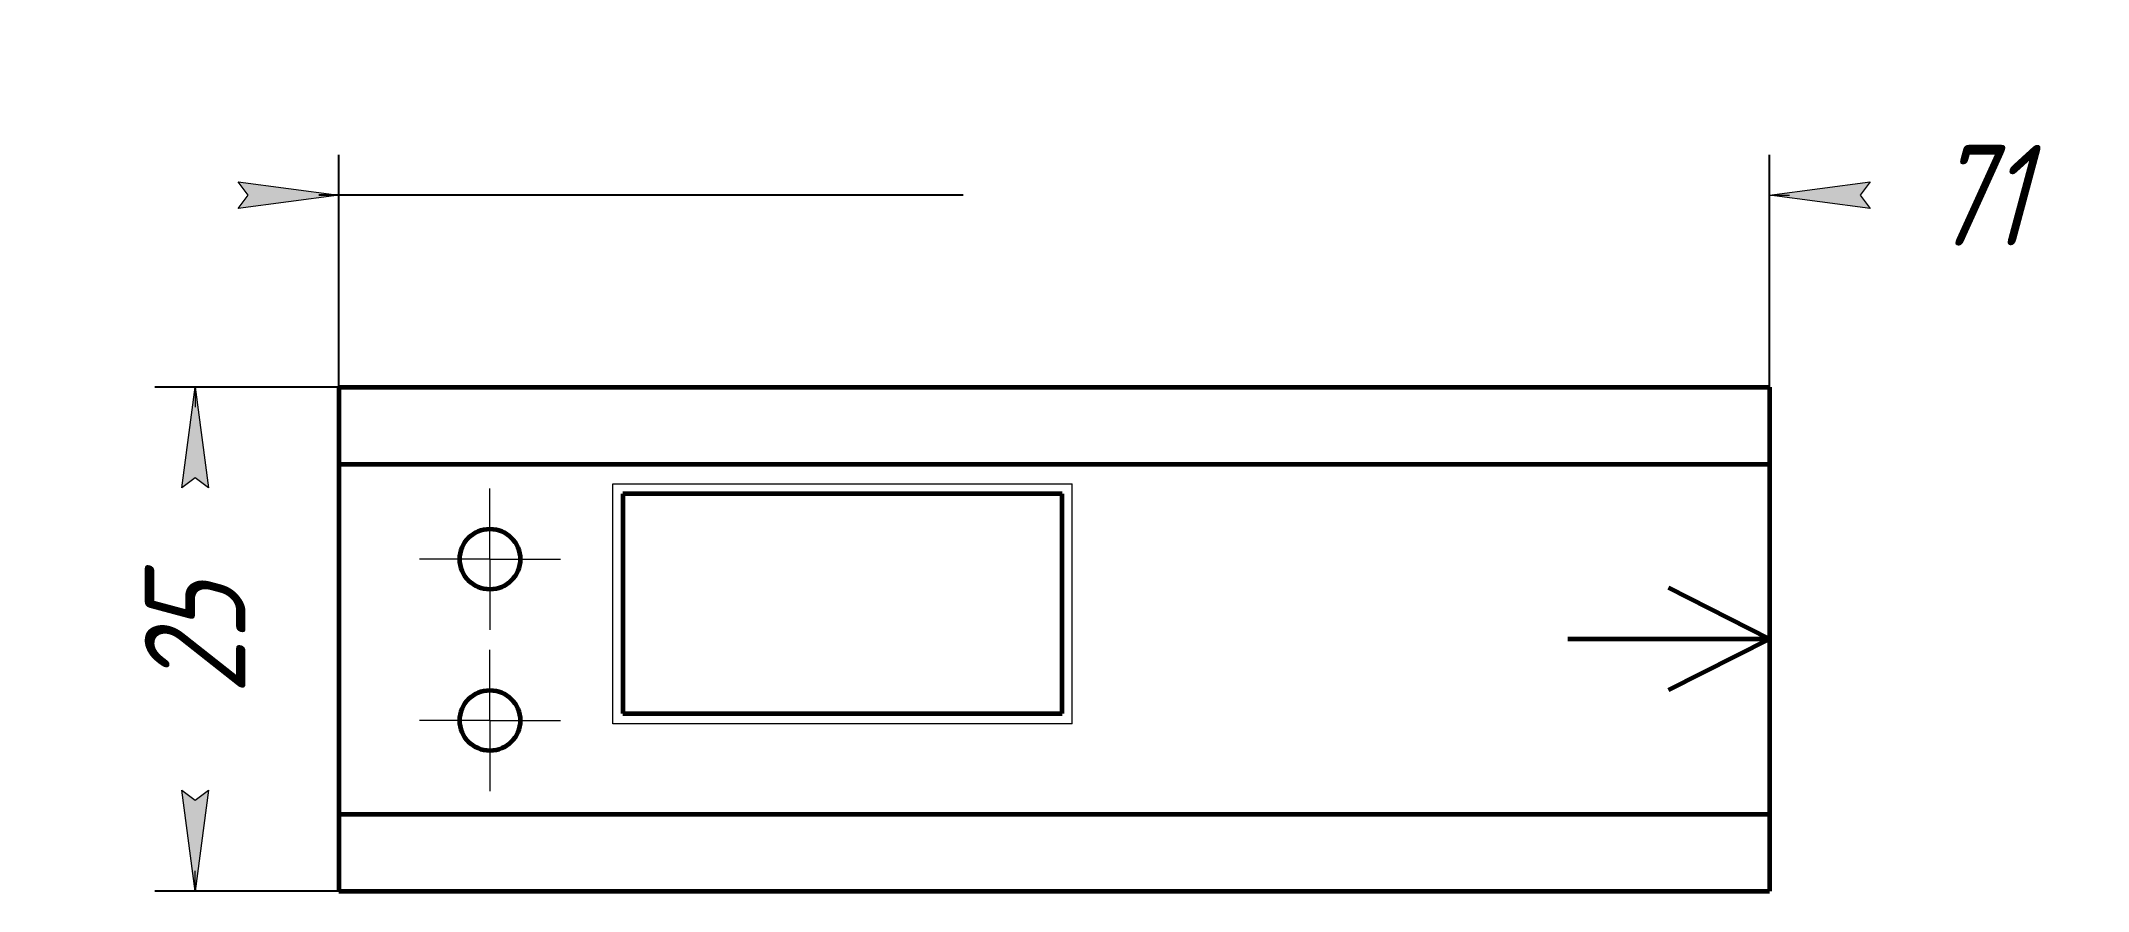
# Model space of a CAD drawing. Header units: millimetres. Extents: x 7 to 109, y 44 to 86.
import ezdxf

# ---------------------------------------------------------------- set-up
doc = ezdxf.new("R2010")
doc.units = ezdxf.units.MM
for name, pattern in [('K5LT_AXLED', [19.5, 15, -1.5, 1.5, -1.5]), ('K5LT_BASIC', [0]), ('K5LT_THIN', [0])]:
    doc.linetypes.add(name, pattern=pattern)
doc.styles.add('KDIMTEXTSTYLE', font='GOST_AU.SHX', dxfattribs={"width": 0.96, "oblique": 15, "height": 5})
doc.dimstyles.new('KDIMSTYLE (1.00)', dxfattribs={"dimtxt": 5, "dimasz": 1, "dimexe": 2, "dimexo": 0, "dimgap": 1, "dimtad": 1, "dimtxsty": 'KDIMTEXTSTYLE', "dimsah": 1, "dimcen": 0, "dimdle": 1, "dimadec": 0, "dimazin": 0, "dimtfac": 0.667, "dimtmove": 0, "dimatfit": 3, "dimfxl": 1, "dimtvp": 1, "dimtolj": 1, "dimtzin": 0, "dimarcsym": 0})

# ---------------------------------------------------------------- blocks, each defined once
blk = doc.blocks.new('U0')
at = {"color": 30, "linetype": 'K5LT_AXLED', "lineweight": 18, "true_color": 0xff8000}
for q in [(29.72385028121357, 63.72042140943423), (26.22385028195757, 60.22042141017823), (33.22385028046957, 60.22042141017823), (29.72385028121357, 56.72042141092223)]:
    blk.add_line((29.72385028121357, 60.22042141017823), q, dxfattribs=at)
blk = doc.blocks.new('U1')
at = {"color": 30, "linetype": 'K5LT_AXLED', "lineweight": 18, "true_color": 0xff8000}
for q in [(29.72369006392864, 55.72025307318645), (26.22369006467265, 52.22025307393045), (33.22369006318464, 52.22025307393045), (29.72369006392864, 48.72025307467445)]:
    blk.add_line((29.72369006392864, 52.22025307393045), q, dxfattribs=at)
blk = doc.blocks.new('KDIMARROW_01')
blk.add_hatch(color=0).paths.add_polyline_path([(0, 0), (-5, 0.658262491226197), (-4.5, 6e-16), (-5, -0.6582624912261956)])
at = {"color": 0, "linetype": 'K5LT_THIN', "lineweight": 18}
for p, q in [((-4.5, 6e-16), (-5, 0.658262491226197)), ((-5, 0.658262491226197), (0, 0)), ((0, 0), (-5, -0.6582624912261956)), ((-5, -0.6582624912261956), (-4.5, 6e-16)), ((0, 0), (-1, 0))]:
    blk.add_line(p, q, dxfattribs=at)

msp = doc.modelspace()

# ---------------------------------------------------------------- linework, layer by layer
at = {"color": 5, "linetype": 'K5LT_BASIC', "lineweight": 60, "true_color": 0x0000ff}
for p, q in [((22.2237709355106, 68.75934233120563), (22.2237709355106, 64.94103010844893)), ((22.2237709355106, 68.75934233120563), (93.2237709355106, 68.75934233120563)), ((93.2237709355106, 68.75934233120563), (93.2237709355106, 64.94103010844893)), ((22.2237709355106, 64.94103010844893), (47.2237739872686, 64.94103010844893)), ((22.2237709355106, 64.94103010844893), (22.2237709355106, 47.57765455396233)), ((47.2237739872686, 64.94103010844893), (93.2237709355106, 64.94103010844893)), ((93.2237709355106, 64.94103010844893), (93.2237709355106, 47.57765455396233)), ((36.32377398726859, 63.46015837055202), (36.32377398726859, 52.56015837055202)), ((49.2237739872686, 63.46015837055202), (36.32377398726859, 63.46015837055202)), ((58.12377398726861, 63.46015837055202), (49.2237739872686, 63.46015837055202)), ((58.12377398726861, 52.56015837055202), (58.12377398726861, 63.46015837055202)), ((93.2237709355106, 56.25934233120557), (88.22377093551066, 58.7984315892248)), ((93.2237709355106, 56.25934233120563), (83.2237709355106, 56.25934233120563)), ((93.2237709355106, 56.25934233120563), (88.2237709355106, 53.72025307318646)), ((36.32377398726859, 52.56015837055202), (58.12377398726861, 52.56015837055202)), ((22.2237709355106, 47.57765455396233), (93.2237709355106, 47.57765455396233)), ((22.2237709355106, 47.57765455396233), (22.2237709355106, 43.75934233120563)), ((93.2237709355106, 47.57765455396233), (93.2237709355106, 43.75934233120563)), ((22.2237709355106, 43.75934233120563), (93.2237709355106, 43.75934233120563))]:
    msp.add_line(p, q, dxfattribs=at)
at = {"color": 7, "linetype": 'K5LT_THIN', "lineweight": 18}
for p, q in [((35.82377398726859, 63.96015837055202), (58.62377398726861, 63.96015837055202)), ((35.82377398726859, 52.06015837055199), (35.82377398726859, 63.96015837055202)), ((58.62377398726861, 52.06015837055199), (58.62377398726861, 63.96015837055202)), ((58.62377398726861, 52.06015837055199), (35.82377398726859, 52.06015837055199))]:
    msp.add_line(p, q, dxfattribs=at)
at = {"color": 5, "linetype": 'K5LT_BASIC', "lineweight": 60, "true_color": 0x0000ff}
for centre, radius in [((29.72385028121357, 60.22042141017823), 1.499999999256), ((29.72369006392864, 52.22025307393045), 1.499999999255999)]:
    msp.add_circle(centre, radius, dxfattribs=at)

# ---------------------------------------------------------------- block references
for name in ['U0', 'U1']:
    msp.add_blockref(name, (0, 0))

# ---------------------------------------------------------------- dimensions: what is measured, and where the dimension line sits
at = {"color": 7}
msp.add_linear_dim(base=(22.2237709355106, 78.27280780570737), p1=(93.2237709355106, 64.94103010844893), p2=(22.2237709355106, 64.94103010844893), location=(103.6173124813785, 78.27280780570737), dimstyle='KDIMSTYLE (1.00)', override={"dimexo": 0, "dimpost": '\\H5.0;\\W0.965;\\Q15;<>', "dimblk1": 'KDIMARROW_01', "dimblk2": 'KDIMARROW_01', "dimse1": 0, "dimse2": 0, "dimclrt": 7, "dimtolj": 1}, dxfattribs=at).render()
msp.add_linear_dim(base=(15.08978661187747, 68.75934233120563), p1=(22.2237709355106, 43.75934233120563), p2=(22.2237709355106, 68.75934233120563), angle=90, location=(15.08978661187747, 56.25934233120564), dimstyle='KDIMSTYLE (1.00)', override={"dimexo": 0, "dimpost": '\\H5.0;\\W0.965;\\Q15;<>', "dimblk1": 'KDIMARROW_01', "dimblk2": 'KDIMARROW_01', "dimse1": 0, "dimse2": 0, "dimclrt": 7, "dimtolj": 1}, dxfattribs=at).render()

doc.saveas('drawing.dxf')
